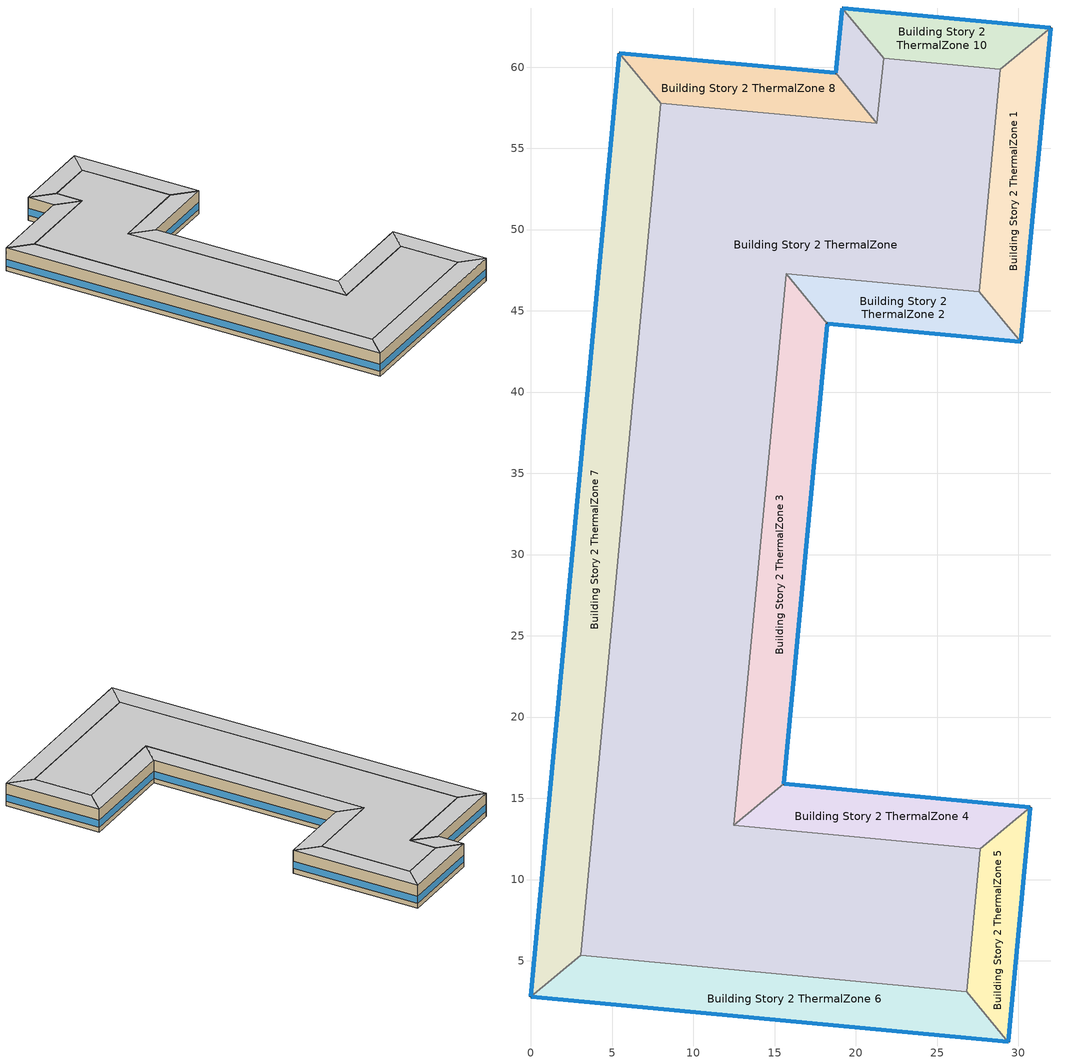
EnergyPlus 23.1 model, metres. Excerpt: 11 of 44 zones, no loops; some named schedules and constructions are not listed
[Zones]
Building Story 2 ThermalZone
 floor adiabatic (Typical Interior Ceiling): 28.9,59.87 27.59,46.17 15.7,47.28 12.49,13.33 27.65,11.89 26.84,3.08 3.08,5.33 8,57.78 21.29,56.55 21.71,60.54 z3.6
 wall adiabatic (Typical Interior Wall): 27.59,46.17 28.9,59.87 21.71,60.54 21.29,56.55 8,57.78 3.08,5.33 26.84,3.08 27.65,11.89 12.49,13.33 15.7,47.28 27.59,46.17 z3.6:7.2
 ceiling adiabatic (Typical Interior Floor): 21.71,60.54 21.29,56.55 8,57.78 3.08,5.33 26.84,3.08 27.65,11.89 12.49,13.33 15.7,47.28 27.59,46.17 28.9,59.87 z7.2
Building Story 2 ThermalZone 1
 floor adiabatic (Typical Interior Ceiling): 31.99,62.42 30.14,43.09 27.59,46.17 28.9,59.87 z3.6
 wall outside (Typical Insulated Steel Framed Exterior Wall R-20.41): 30.14,43.09 31.99,62.42 z3.6:7.2
 wall adiabatic (Typical Interior Wall): 31.99,62.42 28.9,59.87 27.59,46.17 30.14,43.09 z3.6:7.2
 window (U 0.48 SHGC 0.40 Dbl Ref-D Clr 6mm/13mm): 30.15,43.12 31.98,62.39 z4.36:5.44
 ceiling adiabatic (Typical Interior Floor): 28.9,59.87 27.59,46.17 30.14,43.09 31.99,62.42 z7.2
Building Story 2 ThermalZone 10
 floor adiabatic (Typical Interior Floor): 19.17,63.64 31.99,62.42 28.9,59.87 21.71,60.54 z3.6
 wall outside (Typical Insulated Steel Framed Exterior Wall R-20.41): 31.99,62.42 19.17,63.64 z3.6:7.2
 wall adiabatic (Typical Interior Wall): 19.17,63.64 21.71,60.54 28.9,59.87 31.99,62.42 z3.6:7.2
 window (U 0.48 SHGC 0.40 Dbl Ref-D Clr 6mm/13mm): 31.96,62.42 19.2,63.63 z4.36:5.45
 ceiling adiabatic (Typical Interior Ceiling): 21.71,60.54 28.9,59.87 31.99,62.42 19.17,63.64 z7.2
Building Story 2 ThermalZone 2
 floor adiabatic (Typical Interior Ceiling): 30.14,43.09 18.25,44.2 15.7,47.28 27.59,46.17 z3.6
 wall outside (Typical Insulated Steel Framed Exterior Wall R-20.41): 18.25,44.2 30.14,43.09 z3.6:7.2
 wall adiabatic (Typical Interior Wall): 30.14,43.09 27.59,46.17 15.7,47.28 18.25,44.2 z3.6:7.2
 window (U 0.48 SHGC 0.40 Dbl Ref-D Clr 6mm/13mm): 18.28,44.2 30.12,43.09 z4.36:5.45
 ceiling adiabatic (Typical Interior Floor): 27.59,46.17 15.7,47.28 18.25,44.2 30.14,43.09 z7.2
Building Story 2 ThermalZone 3
 floor adiabatic (Typical Interior Ceiling): 18.25,44.2 15.57,15.88 12.49,13.33 15.7,47.28 z3.6
 wall outside (Typical Insulated Steel Framed Exterior Wall R-20.41): 15.57,15.88 18.25,44.2 z3.6:7.2
 wall adiabatic (Typical Interior Wall): 18.25,44.2 15.7,47.28 12.49,13.33 15.57,15.88 z3.6:7.2
 window (U 0.48 SHGC 0.40 Dbl Ref-D Clr 6mm/13mm): 15.58,15.91 18.25,44.18 z4.36:5.44
 ceiling adiabatic (Typical Interior Ceiling): 15.7,47.28 12.49,13.33 15.57,15.88 18.25,44.2 z7.2
Building Story 2 ThermalZone 4
 floor adiabatic (Typical Interior Floor): 15.57,15.88 30.73,14.44 27.65,11.89 12.49,13.33 z3.6
 wall outside (Typical Insulated Steel Framed Exterior Wall R-20.41): 30.73,14.44 15.57,15.88 z3.6:7.2
 wall adiabatic (Typical Interior Wall): 15.57,15.88 12.49,13.33 27.65,11.89 30.73,14.44 z3.6:7.2
 window (U 0.48 SHGC 0.40 Dbl Ref-D Clr 6mm/13mm): 30.71,14.44 15.6,15.88 z4.36:5.45
 ceiling adiabatic (Typical Interior Ceiling): 12.49,13.33 27.65,11.89 30.73,14.44 15.57,15.88 z7.2
Building Story 2 ThermalZone 5
 floor adiabatic (Typical Interior Floor): 30.73,14.44 29.39,0 26.84,3.08 27.65,11.89 z3.6
 wall outside (Typical Insulated Steel Framed Exterior Wall R-20.41): 29.39,0 30.73,14.44 z3.6:7.2
 wall adiabatic (Typical Interior Wall): 30.73,14.44 27.65,11.89 26.84,3.08 29.39,0 z3.6:7.2
 window (U 0.48 SHGC 0.40 Dbl Ref-D Clr 6mm/13mm): 29.39,0.03 30.73,14.41 z4.36:5.45
 ceiling adiabatic (Typical Interior Ceiling): 27.65,11.89 26.84,3.08 29.39,0 30.73,14.44 z7.2
Building Story 2 ThermalZone 6
 floor adiabatic (Typical Interior Floor): 29.39,0 0,2.78 3.08,5.33 26.84,3.08 z3.6
 wall outside (Typical Insulated Steel Framed Exterior Wall R-20.41): 0,2.78 29.39,0 z3.6:7.2
 wall adiabatic (Typical Interior Wall): 29.39,0 26.84,3.08 3.08,5.33 0,2.78 z3.6:7.2
 window (U 0.48 SHGC 0.40 Dbl Ref-D Clr 6mm/13mm): 0.03,2.77 29.37,0 z4.36:5.44
 ceiling adiabatic (Typical Interior Ceiling): 26.84,3.08 3.08,5.33 0,2.78 29.39,0 z7.2
Building Story 2 ThermalZone 7
 floor adiabatic (Typical Interior Floor): 0,2.78 5.44,60.86 8,57.78 3.08,5.33 z3.6
 wall outside (Typical Insulated Steel Framed Exterior Wall R-20.41): 5.44,60.86 0,2.78 z3.6:7.2
 wall adiabatic (Typical Interior Wall): 0,2.78 3.08,5.33 8,57.78 5.44,60.86 z3.6:7.2
 window (U 0.48 SHGC 0.40 Dbl Ref-D Clr 6mm/13mm): 5.44,60.84 0,2.8 z4.36:5.44
 ceiling adiabatic (Typical Interior Ceiling): 3.08,5.33 8,57.78 5.44,60.86 0,2.78 z7.2
Building Story 2 ThermalZone 8
 floor adiabatic (Typical Interior Floor): 5.44,60.86 18.76,59.64 21.29,56.55 8,57.78 z3.6
 wall outside (Typical Insulated Steel Framed Exterior Wall R-20.41): 18.76,59.64 5.44,60.86 z3.6:7.2
 wall adiabatic (Typical Interior Wall): 5.44,60.86 8,57.78 21.29,56.55 18.76,59.64 z3.6:7.2
 window (U 0.48 SHGC 0.40 Dbl Ref-D Clr 6mm/13mm): 18.73,59.64 5.47,60.86 z4.36:5.45
 ceiling adiabatic (Typical Interior Ceiling): 8,57.78 21.29,56.55 18.76,59.64 5.44,60.86 z7.2
Building Story 2 ThermalZone 9
 floor adiabatic (Typical Interior Floor): 18.76,59.64 19.17,63.64 21.71,60.54 21.29,56.55 z3.6
 wall outside (Typical Insulated Steel Framed Exterior Wall R-20.41): 19.17,63.64 18.76,59.64 z3.6:7.2
 wall adiabatic (Typical Interior Wall): 18.76,59.64 21.29,56.55 21.71,60.54 19.17,63.64 z3.6:7.2
 window (U 0.48 SHGC 0.40 Dbl Ref-D Clr 6mm/13mm): 19.17,63.61 18.76,59.66 z4.36:5.46
 ceiling adiabatic (Typical Interior Ceiling): 21.29,56.55 21.71,60.54 19.17,63.64 18.76,59.64 z7.2
[Schedule:Week:Daily]
SchoolSecondary BLDG_LIGHT_OFFICE_SCH_2013 Week Rule - Aug27-Sep2: SchoolSecondary BLDG_LIGHT_OFFICE_SCH_2013 Wknd Day 1, SchoolSecondary BLDG_LIGHT_OFFICE_SCH_2013 Wkdy Day 1, SchoolSecondary BLDG_LIGHT_OFFICE_SCH_2013 Wkdy Day 1, SchoolSecondary BLDG_LIGHT_OFFICE_SCH_2013 Wkdy Day 1, SchoolSecondary BLDG_LIGHT_OFFICE_SCH_2013 Wkdy Day 1, SchoolSecondary BLDG_LIGHT_OFFICE_SCH_2013 Wkdy Day 2, SchoolSecondary BLDG_LIGHT_OFFICE_SCH_2013 Default, SchoolSecondary BLDG_LIGHT_OFFICE_SCH_2013 Default, SchoolSecondary BLDG_LIGHT_OFFICE_SCH_2013 Summer Design Day, SchoolSecondary BLDG_LIGHT_OFFICE_SCH_2013 Winter Design Day, SchoolSecondary BLDG_LIGHT_OFFICE_SCH_2013 Default, SchoolSecondary BLDG_LIGHT_OFFICE_SCH_2013 Default
SchoolSecondary BLDG_LIGHT_OFFICE_SCH_2013 Week Rule - Sep3-Dec31: SchoolSecondary BLDG_LIGHT_OFFICE_SCH_2013 Default, SchoolSecondary BLDG_LIGHT_OFFICE_SCH_2013 Wkdy Day 2, SchoolSecondary BLDG_LIGHT_OFFICE_SCH_2013 Wkdy Day 2, SchoolSecondary BLDG_LIGHT_OFFICE_SCH_2013 Wkdy Day 2, SchoolSecondary BLDG_LIGHT_OFFICE_SCH_2013 Wkdy Day 2, SchoolSecondary BLDG_LIGHT_OFFICE_SCH_2013 Wkdy Day 2, SchoolSecondary BLDG_LIGHT_OFFICE_SCH_2013 Default, SchoolSecondary BLDG_LIGHT_OFFICE_SCH_2013 Default, SchoolSecondary BLDG_LIGHT_OFFICE_SCH_2013 Summer Design Day, SchoolSecondary BLDG_LIGHT_OFFICE_SCH_2013 Winter Design Day, SchoolSecondary BLDG_LIGHT_OFFICE_SCH_2013 Default, SchoolSecondary BLDG_LIGHT_OFFICE_SCH_2013 Default
SchoolSecondary BLDG_LIGHT_BATH_SCH_2013 Week Rule - Jan1-Jun24: SchoolSecondary BLDG_LIGHT_BATH_SCH_2013 Wknd Day, SchoolSecondary BLDG_LIGHT_BATH_SCH_2013 Wkdy Day, SchoolSecondary BLDG_LIGHT_BATH_SCH_2013 Wkdy Day, SchoolSecondary BLDG_LIGHT_BATH_SCH_2013 Wkdy Day, SchoolSecondary BLDG_LIGHT_BATH_SCH_2013 Wkdy Day, SchoolSecondary BLDG_LIGHT_BATH_SCH_2013 Wkdy Day, SchoolSecondary BLDG_LIGHT_BATH_SCH_2013 Wknd Day, SchoolSecondary BLDG_LIGHT_BATH_SCH_2013 Default, SchoolSecondary BLDG_LIGHT_BATH_SCH_2013 Summer Design Day, SchoolSecondary BLDG_LIGHT_BATH_SCH_2013 Winter Design Day, SchoolSecondary BLDG_LIGHT_BATH_SCH_2013 Default, SchoolSecondary BLDG_LIGHT_BATH_SCH_2013 Default
SchoolSecondary BLDG_LIGHT_BATH_SCH_2013 Week Rule - Jun25-Jul1: SchoolSecondary BLDG_LIGHT_BATH_SCH_2013 Wknd Day, SchoolSecondary BLDG_LIGHT_BATH_SCH_2013 Wkdy Day, SchoolSecondary BLDG_LIGHT_BATH_SCH_2013 Wkdy Day, SchoolSecondary BLDG_LIGHT_BATH_SCH_2013 Wkdy Day, SchoolSecondary BLDG_LIGHT_BATH_SCH_2013 Wkdy Day, SchoolSecondary BLDG_LIGHT_BATH_SCH_2013 Wkdy Day, SchoolSecondary BLDG_LIGHT_BATH_SCH_2013 Wknd Day 1, SchoolSecondary BLDG_LIGHT_BATH_SCH_2013 Default, SchoolSecondary BLDG_LIGHT_BATH_SCH_2013 Summer Design Day, SchoolSecondary BLDG_LIGHT_BATH_SCH_2013 Winter Design Day, SchoolSecondary BLDG_LIGHT_BATH_SCH_2013 Default, SchoolSecondary BLDG_LIGHT_BATH_SCH_2013 Default
SchoolSecondary BLDG_LIGHT_BATH_SCH_2013 Week Rule - Jul2-Aug26: SchoolSecondary BLDG_LIGHT_BATH_SCH_2013 Wknd Day 1, SchoolSecondary BLDG_LIGHT_BATH_SCH_2013 Wkdy Day 1, SchoolSecondary BLDG_LIGHT_BATH_SCH_2013 Wkdy Day 1, SchoolSecondary BLDG_LIGHT_BATH_SCH_2013 Wkdy Day 1, SchoolSecondary BLDG_LIGHT_BATH_SCH_2013 Wkdy Day 1, SchoolSecondary BLDG_LIGHT_BATH_SCH_2013 Wkdy Day 1, SchoolSecondary BLDG_LIGHT_BATH_SCH_2013 Wknd Day 1, SchoolSecondary BLDG_LIGHT_BATH_SCH_2013 Default, SchoolSecondary BLDG_LIGHT_BATH_SCH_2013 Summer Design Day, SchoolSecondary BLDG_LIGHT_BATH_SCH_2013 Winter Design Day, SchoolSecondary BLDG_LIGHT_BATH_SCH_2013 Default, SchoolSecondary BLDG_LIGHT_BATH_SCH_2013 Default
SchoolSecondary BLDG_LIGHT_BATH_SCH_2013 Week Rule - Aug27-Sep2: SchoolSecondary BLDG_LIGHT_BATH_SCH_2013 Wknd Day 1, SchoolSecondary BLDG_LIGHT_BATH_SCH_2013 Wkdy Day 1, SchoolSecondary BLDG_LIGHT_BATH_SCH_2013 Wkdy Day 1, SchoolSecondary BLDG_LIGHT_BATH_SCH_2013 Wkdy Day 1, SchoolSecondary BLDG_LIGHT_BATH_SCH_2013 Wkdy Day 1, SchoolSecondary BLDG_LIGHT_BATH_SCH_2013 Wkdy Day 2, SchoolSecondary BLDG_LIGHT_BATH_SCH_2013 Default, SchoolSecondary BLDG_LIGHT_BATH_SCH_2013 Default, SchoolSecondary BLDG_LIGHT_BATH_SCH_2013 Summer Design Day, SchoolSecondary BLDG_LIGHT_BATH_SCH_2013 Winter Design Day, SchoolSecondary BLDG_LIGHT_BATH_SCH_2013 Default, SchoolSecondary BLDG_LIGHT_BATH_SCH_2013 Default
SchoolSecondary BLDG_LIGHT_BATH_SCH_2013 Week Rule - Sep3-Dec31: SchoolSecondary BLDG_LIGHT_BATH_SCH_2013 Default, SchoolSecondary BLDG_LIGHT_BATH_SCH_2013 Wkdy Day 2, SchoolSecondary BLDG_LIGHT_BATH_SCH_2013 Wkdy Day 2, SchoolSecondary BLDG_LIGHT_BATH_SCH_2013 Wkdy Day 2, SchoolSecondary BLDG_LIGHT_BATH_SCH_2013 Wkdy Day 2, SchoolSecondary BLDG_LIGHT_BATH_SCH_2013 Wkdy Day 2, SchoolSecondary BLDG_LIGHT_BATH_SCH_2013 Default, SchoolSecondary BLDG_LIGHT_BATH_SCH_2013 Default, SchoolSecondary BLDG_LIGHT_BATH_SCH_2013 Summer Design Day, SchoolSecondary BLDG_LIGHT_BATH_SCH_2013 Winter Design Day, SchoolSecondary BLDG_LIGHT_BATH_SCH_2013 Default, SchoolSecondary BLDG_LIGHT_BATH_SCH_2013 Default
SchoolSecondary BLDG_OCC_SCH_Auditorium Week Rule - Jan1-Jun24: SchoolSecondary BLDG_OCC_SCH_Auditorium Wknd Day, SchoolSecondary BLDG_OCC_SCH_Auditorium Wkdy|SmrDsn Day, SchoolSecondary BLDG_OCC_SCH_Auditorium Wkdy|SmrDsn Day, SchoolSecondary BLDG_OCC_SCH_Auditorium Wkdy|SmrDsn Day, SchoolSecondary BLDG_OCC_SCH_Auditorium Wkdy|SmrDsn Day, SchoolSecondary BLDG_OCC_SCH_Auditorium Wkdy|SmrDsn Day, SchoolSecondary BLDG_OCC_SCH_Auditorium Wknd Day, SchoolSecondary BLDG_OCC_SCH_Auditorium Default, SchoolSecondary BLDG_OCC_SCH_Auditorium Summer Design Day, SchoolSecondary BLDG_OCC_SCH_Auditorium Winter Design Day, SchoolSecondary BLDG_OCC_SCH_Auditorium Default, SchoolSecondary BLDG_OCC_SCH_Auditorium Default
SchoolSecondary BLDG_OCC_SCH_Auditorium Week Rule - Jun25-Jul1: SchoolSecondary BLDG_OCC_SCH_Auditorium Wknd Day, SchoolSecondary BLDG_OCC_SCH_Auditorium Wkdy|SmrDsn Day, SchoolSecondary BLDG_OCC_SCH_Auditorium Wkdy|SmrDsn Day, SchoolSecondary BLDG_OCC_SCH_Auditorium Wkdy|SmrDsn Day, SchoolSecondary BLDG_OCC_SCH_Auditorium Wkdy|SmrDsn Day, SchoolSecondary BLDG_OCC_SCH_Auditorium Wkdy|SmrDsn Day, SchoolSecondary BLDG_OCC_SCH_Auditorium Wknd Day 1, SchoolSecondary BLDG_OCC_SCH_Auditorium Default, SchoolSecondary BLDG_OCC_SCH_Auditorium Summer Design Day, SchoolSecondary BLDG_OCC_SCH_Auditorium Winter Design Day, SchoolSecondary BLDG_OCC_SCH_Auditorium Default, SchoolSecondary BLDG_OCC_SCH_Auditorium Default
SchoolSecondary BLDG_OCC_SCH_Auditorium Week Rule - Jul2-Aug26: SchoolSecondary BLDG_OCC_SCH_Auditorium Wknd Day 1, SchoolSecondary BLDG_OCC_SCH_Auditorium Wkdy|SmrDsn Day 1, SchoolSecondary BLDG_OCC_SCH_Auditorium Wkdy|SmrDsn Day 1, SchoolSecondary BLDG_OCC_SCH_Auditorium Wkdy|SmrDsn Day 1, SchoolSecondary BLDG_OCC_SCH_Auditorium Wkdy|SmrDsn Day 1, SchoolSecondary BLDG_OCC_SCH_Auditorium Wkdy|SmrDsn Day 1, SchoolSecondary BLDG_OCC_SCH_Auditorium Wknd Day 1, SchoolSecondary BLDG_OCC_SCH_Auditorium Default, SchoolSecondary BLDG_OCC_SCH_Auditorium Summer Design Day, SchoolSecondary BLDG_OCC_SCH_Auditorium Winter Design Day, SchoolSecondary BLDG_OCC_SCH_Auditorium Default, SchoolSecondary BLDG_OCC_SCH_Auditorium Default
SchoolSecondary BLDG_OCC_SCH_Auditorium Week Rule - Aug27-Sep2: SchoolSecondary BLDG_OCC_SCH_Auditorium Wknd Day 1, SchoolSecondary BLDG_OCC_SCH_Auditorium Wkdy|SmrDsn Day 1, SchoolSecondary BLDG_OCC_SCH_Auditorium Wkdy|SmrDsn Day 1, SchoolSecondary BLDG_OCC_SCH_Auditorium Wkdy|SmrDsn Day 1, SchoolSecondary BLDG_OCC_SCH_Auditorium Wkdy|SmrDsn Day 1, SchoolSecondary BLDG_OCC_SCH_Auditorium Wkdy|SmrDsn Day 2, SchoolSecondary BLDG_OCC_SCH_Auditorium Default, SchoolSecondary BLDG_OCC_SCH_Auditorium Default, SchoolSecondary BLDG_OCC_SCH_Auditorium Summer Design Day, SchoolSecondary BLDG_OCC_SCH_Auditorium Winter Design Day, SchoolSecondary BLDG_OCC_SCH_Auditorium Default, SchoolSecondary BLDG_OCC_SCH_Auditorium Default
SchoolSecondary BLDG_OCC_SCH_Auditorium Week Rule - Sep3-Dec31: SchoolSecondary BLDG_OCC_SCH_Auditorium Default, SchoolSecondary BLDG_OCC_SCH_Auditorium Wkdy|SmrDsn Day 2, SchoolSecondary BLDG_OCC_SCH_Auditorium Wkdy|SmrDsn Day 2, SchoolSecondary BLDG_OCC_SCH_Auditorium Wkdy|SmrDsn Day 2, SchoolSecondary BLDG_OCC_SCH_Auditorium Wkdy|SmrDsn Day 2, SchoolSecondary BLDG_OCC_SCH_Auditorium Wkdy|SmrDsn Day 2, SchoolSecondary BLDG_OCC_SCH_Auditorium Default, SchoolSecondary BLDG_OCC_SCH_Auditorium Default, SchoolSecondary BLDG_OCC_SCH_Auditorium Summer Design Day, SchoolSecondary BLDG_OCC_SCH_Auditorium Winter Design Day, SchoolSecondary BLDG_OCC_SCH_Auditorium Default, SchoolSecondary BLDG_OCC_SCH_Auditorium Default
SchoolSecondary BLDG_OCC_SCH_Cafeteria Week Rule - Jan1-Jun24: SchoolSecondary BLDG_OCC_SCH_Cafeteria Wknd Day, SchoolSecondary BLDG_OCC_SCH_Cafeteria Wkdy|SmrDsn Day, SchoolSecondary BLDG_OCC_SCH_Cafeteria Wkdy|SmrDsn Day, SchoolSecondary BLDG_OCC_SCH_Cafeteria Wkdy|SmrDsn Day, SchoolSecondary BLDG_OCC_SCH_Cafeteria Wkdy|SmrDsn Day, SchoolSecondary BLDG_OCC_SCH_Cafeteria Wkdy|SmrDsn Day, SchoolSecondary BLDG_OCC_SCH_Cafeteria Wknd Day, SchoolSecondary BLDG_OCC_SCH_Cafeteria Default, SchoolSecondary BLDG_OCC_SCH_Cafeteria Summer Design Day, SchoolSecondary BLDG_OCC_SCH_Cafeteria Winter Design Day, SchoolSecondary BLDG_OCC_SCH_Cafeteria Default, SchoolSecondary BLDG_OCC_SCH_Cafeteria Default
SchoolSecondary BLDG_OCC_SCH_Cafeteria Week Rule - Jun25-Jul1: SchoolSecondary BLDG_OCC_SCH_Cafeteria Wknd Day, SchoolSecondary BLDG_OCC_SCH_Cafeteria Wkdy|SmrDsn Day, SchoolSecondary BLDG_OCC_SCH_Cafeteria Wkdy|SmrDsn Day, SchoolSecondary BLDG_OCC_SCH_Cafeteria Wkdy|SmrDsn Day, SchoolSecondary BLDG_OCC_SCH_Cafeteria Wkdy|SmrDsn Day, SchoolSecondary BLDG_OCC_SCH_Cafeteria Wkdy|SmrDsn Day, SchoolSecondary BLDG_OCC_SCH_Cafeteria Wknd Day 1, SchoolSecondary BLDG_OCC_SCH_Cafeteria Default, SchoolSecondary BLDG_OCC_SCH_Cafeteria Summer Design Day, SchoolSecondary BLDG_OCC_SCH_Cafeteria Winter Design Day, SchoolSecondary BLDG_OCC_SCH_Cafeteria Default, SchoolSecondary BLDG_OCC_SCH_Cafeteria Default
SchoolSecondary BLDG_OCC_SCH_Cafeteria Week Rule - Jul2-Aug26: SchoolSecondary BLDG_OCC_SCH_Cafeteria Wknd Day 1, SchoolSecondary BLDG_OCC_SCH_Cafeteria Wkdy|SmrDsn Day 1, SchoolSecondary BLDG_OCC_SCH_Cafeteria Wkdy|SmrDsn Day 1, SchoolSecondary BLDG_OCC_SCH_Cafeteria Wkdy|SmrDsn Day 1, SchoolSecondary BLDG_OCC_SCH_Cafeteria Wkdy|SmrDsn Day 1, SchoolSecondary BLDG_OCC_SCH_Cafeteria Wkdy|SmrDsn Day 1, SchoolSecondary BLDG_OCC_SCH_Cafeteria Wknd Day 1, SchoolSecondary BLDG_OCC_SCH_Cafeteria Default, SchoolSecondary BLDG_OCC_SCH_Cafeteria Summer Design Day, SchoolSecondary BLDG_OCC_SCH_Cafeteria Winter Design Day, SchoolSecondary BLDG_OCC_SCH_Cafeteria Default, SchoolSecondary BLDG_OCC_SCH_Cafeteria Default
SchoolSecondary BLDG_OCC_SCH_Cafeteria Week Rule - Aug27-Sep2: SchoolSecondary BLDG_OCC_SCH_Cafeteria Wknd Day 1, SchoolSecondary BLDG_OCC_SCH_Cafeteria Wkdy|SmrDsn Day 1, SchoolSecondary BLDG_OCC_SCH_Cafeteria Wkdy|SmrDsn Day 1, SchoolSecondary BLDG_OCC_SCH_Cafeteria Wkdy|SmrDsn Day 1, SchoolSecondary BLDG_OCC_SCH_Cafeteria Wkdy|SmrDsn Day 1, SchoolSecondary BLDG_OCC_SCH_Cafeteria Wkdy|SmrDsn Day 2, SchoolSecondary BLDG_OCC_SCH_Cafeteria Default, SchoolSecondary BLDG_OCC_SCH_Cafeteria Default, SchoolSecondary BLDG_OCC_SCH_Cafeteria Summer Design Day, SchoolSecondary BLDG_OCC_SCH_Cafeteria Winter Design Day, SchoolSecondary BLDG_OCC_SCH_Cafeteria Default, SchoolSecondary BLDG_OCC_SCH_Cafeteria Default
SchoolSecondary BLDG_OCC_SCH_Cafeteria Week Rule - Sep3-Dec31: SchoolSecondary BLDG_OCC_SCH_Cafeteria Default, SchoolSecondary BLDG_OCC_SCH_Cafeteria Wkdy|SmrDsn Day 2, SchoolSecondary BLDG_OCC_SCH_Cafeteria Wkdy|SmrDsn Day 2, SchoolSecondary BLDG_OCC_SCH_Cafeteria Wkdy|SmrDsn Day 2, SchoolSecondary BLDG_OCC_SCH_Cafeteria Wkdy|SmrDsn Day 2, SchoolSecondary BLDG_OCC_SCH_Cafeteria Wkdy|SmrDsn Day 2, SchoolSecondary BLDG_OCC_SCH_Cafeteria Default, SchoolSecondary BLDG_OCC_SCH_Cafeteria Default, SchoolSecondary BLDG_OCC_SCH_Cafeteria Summer Design Day, SchoolSecondary BLDG_OCC_SCH_Cafeteria Winter Design Day, SchoolSecondary BLDG_OCC_SCH_Cafeteria Default, SchoolSecondary BLDG_OCC_SCH_Cafeteria Default
SchoolSecondary BLDG_OCC_SCH_Extend Week Rule - Jan1-Jun24: SchoolSecondary BLDG_OCC_SCH_Extend Wknd Day, SchoolSecondary BLDG_OCC_SCH_Extend Wkdy|SmrDsn Day, SchoolSecondary BLDG_OCC_SCH_Extend Wkdy|SmrDsn Day, SchoolSecondary BLDG_OCC_SCH_Extend Wkdy|SmrDsn Day, SchoolSecondary BLDG_OCC_SCH_Extend Wkdy|SmrDsn Day, SchoolSecondary BLDG_OCC_SCH_Extend Wkdy|SmrDsn Day, SchoolSecondary BLDG_OCC_SCH_Extend Wknd Day, SchoolSecondary BLDG_OCC_SCH_Extend Default, SchoolSecondary BLDG_OCC_SCH_Extend Summer Design Day, SchoolSecondary BLDG_OCC_SCH_Extend Winter Design Day, SchoolSecondary BLDG_OCC_SCH_Extend Default, SchoolSecondary BLDG_OCC_SCH_Extend Default
SchoolSecondary BLDG_OCC_SCH_Extend Week Rule - Jun25-Jul1: SchoolSecondary BLDG_OCC_SCH_Extend Wknd Day, SchoolSecondary BLDG_OCC_SCH_Extend Wkdy|SmrDsn Day, SchoolSecondary BLDG_OCC_SCH_Extend Wkdy|SmrDsn Day, SchoolSecondary BLDG_OCC_SCH_Extend Wkdy|SmrDsn Day, SchoolSecondary BLDG_OCC_SCH_Extend Wkdy|SmrDsn Day, SchoolSecondary BLDG_OCC_SCH_Extend Wkdy|SmrDsn Day, SchoolSecondary BLDG_OCC_SCH_Extend Wknd Day 1, SchoolSecondary BLDG_OCC_SCH_Extend Default, SchoolSecondary BLDG_OCC_SCH_Extend Summer Design Day, SchoolSecondary BLDG_OCC_SCH_Extend Winter Design Day, SchoolSecondary BLDG_OCC_SCH_Extend Default, SchoolSecondary BLDG_OCC_SCH_Extend Default
SchoolSecondary BLDG_OCC_SCH_Extend Week Rule - Jul2-Aug26: SchoolSecondary BLDG_OCC_SCH_Extend Wknd Day 1, SchoolSecondary BLDG_OCC_SCH_Extend Wkdy|SmrDsn Day 1, SchoolSecondary BLDG_OCC_SCH_Extend Wkdy|SmrDsn Day 1, SchoolSecondary BLDG_OCC_SCH_Extend Wkdy|SmrDsn Day 1, SchoolSecondary BLDG_OCC_SCH_Extend Wkdy|SmrDsn Day 1, SchoolSecondary BLDG_OCC_SCH_Extend Wkdy|SmrDsn Day 1, SchoolSecondary BLDG_OCC_SCH_Extend Wknd Day 1, SchoolSecondary BLDG_OCC_SCH_Extend Default, SchoolSecondary BLDG_OCC_SCH_Extend Summer Design Day, SchoolSecondary BLDG_OCC_SCH_Extend Winter Design Day, SchoolSecondary BLDG_OCC_SCH_Extend Default, SchoolSecondary BLDG_OCC_SCH_Extend Default
SchoolSecondary BLDG_OCC_SCH_Extend Week Rule - Aug27-Sep2: SchoolSecondary BLDG_OCC_SCH_Extend Wknd Day 1, SchoolSecondary BLDG_OCC_SCH_Extend Wkdy|SmrDsn Day 1, SchoolSecondary BLDG_OCC_SCH_Extend Wkdy|SmrDsn Day 1, SchoolSecondary BLDG_OCC_SCH_Extend Wkdy|SmrDsn Day 1, SchoolSecondary BLDG_OCC_SCH_Extend Wkdy|SmrDsn Day 1, SchoolSecondary BLDG_OCC_SCH_Extend Wkdy|SmrDsn Day 2, SchoolSecondary BLDG_OCC_SCH_Extend Default, SchoolSecondary BLDG_OCC_SCH_Extend Default, SchoolSecondary BLDG_OCC_SCH_Extend Summer Design Day, SchoolSecondary BLDG_OCC_SCH_Extend Winter Design Day, SchoolSecondary BLDG_OCC_SCH_Extend Default, SchoolSecondary BLDG_OCC_SCH_Extend Default
SchoolSecondary BLDG_OCC_SCH_Extend Week Rule - Sep3-Dec31: SchoolSecondary BLDG_OCC_SCH_Extend Default, SchoolSecondary BLDG_OCC_SCH_Extend Wkdy|SmrDsn Day 2, SchoolSecondary BLDG_OCC_SCH_Extend Wkdy|SmrDsn Day 2, SchoolSecondary BLDG_OCC_SCH_Extend Wkdy|SmrDsn Day 2, SchoolSecondary BLDG_OCC_SCH_Extend Wkdy|SmrDsn Day 2, SchoolSecondary BLDG_OCC_SCH_Extend Wkdy|SmrDsn Day 2, SchoolSecondary BLDG_OCC_SCH_Extend Default, SchoolSecondary BLDG_OCC_SCH_Extend Default, SchoolSecondary BLDG_OCC_SCH_Extend Summer Design Day, SchoolSecondary BLDG_OCC_SCH_Extend Winter Design Day, SchoolSecondary BLDG_OCC_SCH_Extend Default, SchoolSecondary BLDG_OCC_SCH_Extend Default
SchoolSecondary BLDG_OCC_SCH_Gym Week Rule - Jan1-Jun24: SchoolSecondary BLDG_OCC_SCH_Gym Wknd Day, SchoolSecondary BLDG_OCC_SCH_Gym Wkdy|SmrDsn Day, SchoolSecondary BLDG_OCC_SCH_Gym Wkdy|SmrDsn Day, SchoolSecondary BLDG_OCC_SCH_Gym Wkdy|SmrDsn Day, SchoolSecondary BLDG_OCC_SCH_Gym Wkdy|SmrDsn Day, SchoolSecondary BLDG_OCC_SCH_Gym Wkdy|SmrDsn Day, SchoolSecondary BLDG_OCC_SCH_Gym Wknd Day, SchoolSecondary BLDG_OCC_SCH_Gym Default, SchoolSecondary BLDG_OCC_SCH_Gym Summer Design Day, SchoolSecondary BLDG_OCC_SCH_Gym Winter Design Day, SchoolSecondary BLDG_OCC_SCH_Gym Default, SchoolSecondary BLDG_OCC_SCH_Gym Default
SchoolSecondary BLDG_OCC_SCH_Gym Week Rule - Jun25-Jul1: SchoolSecondary BLDG_OCC_SCH_Gym Wknd Day, SchoolSecondary BLDG_OCC_SCH_Gym Wkdy|SmrDsn Day, SchoolSecondary BLDG_OCC_SCH_Gym Wkdy|SmrDsn Day, SchoolSecondary BLDG_OCC_SCH_Gym Wkdy|SmrDsn Day, SchoolSecondary BLDG_OCC_SCH_Gym Wkdy|SmrDsn Day, SchoolSecondary BLDG_OCC_SCH_Gym Wkdy|SmrDsn Day, SchoolSecondary BLDG_OCC_SCH_Gym Wknd Day 1, SchoolSecondary BLDG_OCC_SCH_Gym Default, SchoolSecondary BLDG_OCC_SCH_Gym Summer Design Day, SchoolSecondary BLDG_OCC_SCH_Gym Winter Design Day, SchoolSecondary BLDG_OCC_SCH_Gym Default, SchoolSecondary BLDG_OCC_SCH_Gym Default
SchoolSecondary BLDG_OCC_SCH_Gym Week Rule - Jul2-Aug26: SchoolSecondary BLDG_OCC_SCH_Gym Wknd Day 1, SchoolSecondary BLDG_OCC_SCH_Gym Wkdy|SmrDsn Day 1, SchoolSecondary BLDG_OCC_SCH_Gym Wkdy|SmrDsn Day 1, SchoolSecondary BLDG_OCC_SCH_Gym Wkdy|SmrDsn Day 1, SchoolSecondary BLDG_OCC_SCH_Gym Wkdy|SmrDsn Day 1, SchoolSecondary BLDG_OCC_SCH_Gym Wkdy|SmrDsn Day 1, SchoolSecondary BLDG_OCC_SCH_Gym Wknd Day 1, SchoolSecondary BLDG_OCC_SCH_Gym Default, SchoolSecondary BLDG_OCC_SCH_Gym Summer Design Day, SchoolSecondary BLDG_OCC_SCH_Gym Winter Design Day, SchoolSecondary BLDG_OCC_SCH_Gym Default, SchoolSecondary BLDG_OCC_SCH_Gym Default
SchoolSecondary BLDG_OCC_SCH_Gym Week Rule - Aug27-Sep2: SchoolSecondary BLDG_OCC_SCH_Gym Wknd Day 1, SchoolSecondary BLDG_OCC_SCH_Gym Wkdy|SmrDsn Day 1, SchoolSecondary BLDG_OCC_SCH_Gym Wkdy|SmrDsn Day 1, SchoolSecondary BLDG_OCC_SCH_Gym Wkdy|SmrDsn Day 1, SchoolSecondary BLDG_OCC_SCH_Gym Wkdy|SmrDsn Day 1, SchoolSecondary BLDG_OCC_SCH_Gym Wkdy|SmrDsn Day 2, SchoolSecondary BLDG_OCC_SCH_Gym Default, SchoolSecondary BLDG_OCC_SCH_Gym Default, SchoolSecondary BLDG_OCC_SCH_Gym Summer Design Day, SchoolSecondary BLDG_OCC_SCH_Gym Winter Design Day, SchoolSecondary BLDG_OCC_SCH_Gym Default, SchoolSecondary BLDG_OCC_SCH_Gym Default
SchoolSecondary BLDG_OCC_SCH_Gym Week Rule - Sep3-Dec31: SchoolSecondary BLDG_OCC_SCH_Gym Default, SchoolSecondary BLDG_OCC_SCH_Gym Wkdy|SmrDsn Day 2, SchoolSecondary BLDG_OCC_SCH_Gym Wkdy|SmrDsn Day 2, SchoolSecondary BLDG_OCC_SCH_Gym Wkdy|SmrDsn Day 2, SchoolSecondary BLDG_OCC_SCH_Gym Wkdy|SmrDsn Day 2, SchoolSecondary BLDG_OCC_SCH_Gym Wkdy|SmrDsn Day 2, SchoolSecondary BLDG_OCC_SCH_Gym Default, SchoolSecondary BLDG_OCC_SCH_Gym Default, SchoolSecondary BLDG_OCC_SCH_Gym Summer Design Day, SchoolSecondary BLDG_OCC_SCH_Gym Winter Design Day, SchoolSecondary BLDG_OCC_SCH_Gym Default, SchoolSecondary BLDG_OCC_SCH_Gym Default
SchoolSecondary BLDG_OCC_SCH_Offices Week Rule - Jan1-Jun24: SchoolSecondary BLDG_OCC_SCH_Offices Wknd Day, SchoolSecondary BLDG_OCC_SCH_Offices Wkdy|SmrDsn Day, SchoolSecondary BLDG_OCC_SCH_Offices Wkdy|SmrDsn Day, SchoolSecondary BLDG_OCC_SCH_Offices Wkdy|SmrDsn Day, SchoolSecondary BLDG_OCC_SCH_Offices Wkdy|SmrDsn Day, SchoolSecondary BLDG_OCC_SCH_Offices Wkdy|SmrDsn Day, SchoolSecondary BLDG_OCC_SCH_Offices Wknd Day, SchoolSecondary BLDG_OCC_SCH_Offices Default, SchoolSecondary BLDG_OCC_SCH_Offices Summer Design Day, SchoolSecondary BLDG_OCC_SCH_Offices Winter Design Day, SchoolSecondary BLDG_OCC_SCH_Offices Default, SchoolSecondary BLDG_OCC_SCH_Offices Default
SchoolSecondary BLDG_OCC_SCH_Offices Week Rule - Jun25-Jul1: SchoolSecondary BLDG_OCC_SCH_Offices Wknd Day, SchoolSecondary BLDG_OCC_SCH_Offices Wkdy|SmrDsn Day, SchoolSecondary BLDG_OCC_SCH_Offices Wkdy|SmrDsn Day, SchoolSecondary BLDG_OCC_SCH_Offices Wkdy|SmrDsn Day, SchoolSecondary BLDG_OCC_SCH_Offices Wkdy|SmrDsn Day, SchoolSecondary BLDG_OCC_SCH_Offices Wkdy|SmrDsn Day, SchoolSecondary BLDG_OCC_SCH_Offices Wknd Day 1, SchoolSecondary BLDG_OCC_SCH_Offices Default, SchoolSecondary BLDG_OCC_SCH_Offices Summer Design Day, SchoolSecondary BLDG_OCC_SCH_Offices Winter Design Day, SchoolSecondary BLDG_OCC_SCH_Offices Default, SchoolSecondary BLDG_OCC_SCH_Offices Default
SchoolSecondary BLDG_OCC_SCH_Offices Week Rule - Jul2-Aug26: SchoolSecondary BLDG_OCC_SCH_Offices Wknd Day 1, SchoolSecondary BLDG_OCC_SCH_Offices Wkdy|SmrDsn Day 1, SchoolSecondary BLDG_OCC_SCH_Offices Wkdy|SmrDsn Day 1, SchoolSecondary BLDG_OCC_SCH_Offices Wkdy|SmrDsn Day 1, SchoolSecondary BLDG_OCC_SCH_Offices Wkdy|SmrDsn Day 1, SchoolSecondary BLDG_OCC_SCH_Offices Wkdy|SmrDsn Day 1, SchoolSecondary BLDG_OCC_SCH_Offices Wknd Day 1, SchoolSecondary BLDG_OCC_SCH_Offices Default, SchoolSecondary BLDG_OCC_SCH_Offices Summer Design Day, SchoolSecondary BLDG_OCC_SCH_Offices Winter Design Day, SchoolSecondary BLDG_OCC_SCH_Offices Default, SchoolSecondary BLDG_OCC_SCH_Offices Default
SchoolSecondary BLDG_OCC_SCH_Offices Week Rule - Aug27-Sep2: SchoolSecondary BLDG_OCC_SCH_Offices Wknd Day 1, SchoolSecondary BLDG_OCC_SCH_Offices Wkdy|SmrDsn Day 1, SchoolSecondary BLDG_OCC_SCH_Offices Wkdy|SmrDsn Day 1, SchoolSecondary BLDG_OCC_SCH_Offices Wkdy|SmrDsn Day 1, SchoolSecondary BLDG_OCC_SCH_Offices Wkdy|SmrDsn Day 1, SchoolSecondary BLDG_OCC_SCH_Offices Wkdy|SmrDsn Day 2, SchoolSecondary BLDG_OCC_SCH_Offices Default, SchoolSecondary BLDG_OCC_SCH_Offices Default, SchoolSecondary BLDG_OCC_SCH_Offices Summer Design Day, SchoolSecondary BLDG_OCC_SCH_Offices Winter Design Day, SchoolSecondary BLDG_OCC_SCH_Offices Default, SchoolSecondary BLDG_OCC_SCH_Offices Default
SchoolSecondary BLDG_OCC_SCH_Offices Week Rule - Sep3-Dec31: SchoolSecondary BLDG_OCC_SCH_Offices Default, SchoolSecondary BLDG_OCC_SCH_Offices Wkdy|SmrDsn Day 2, SchoolSecondary BLDG_OCC_SCH_Offices Wkdy|SmrDsn Day 2, SchoolSecondary BLDG_OCC_SCH_Offices Wkdy|SmrDsn Day 2, SchoolSecondary BLDG_OCC_SCH_Offices Wkdy|SmrDsn Day 2, SchoolSecondary BLDG_OCC_SCH_Offices Wkdy|SmrDsn Day 2, SchoolSecondary BLDG_OCC_SCH_Offices Default, SchoolSecondary BLDG_OCC_SCH_Offices Default, SchoolSecondary BLDG_OCC_SCH_Offices Summer Design Day, SchoolSecondary BLDG_OCC_SCH_Offices Winter Design Day, SchoolSecondary BLDG_OCC_SCH_Offices Default, SchoolSecondary BLDG_OCC_SCH_Offices Default
Elevator Schedule 3 Week Rule - Jan1-Jun10: 72 space(s) Occ Sch Sunday 3, 72 space(s) Occ Sch Default 3, 72 space(s) Occ Sch Tuesday 19, 72 space(s) Occ Sch Wednesday 19, 72 space(s) Occ Sch Thursday 19, 72 space(s) Occ Sch Friday 19, 72 space(s) Occ Sch Saturday 3, 72 space(s) Occ Sch Default 3, 72 space(s) Occ Sch Summer Design Day 3, 72 space(s) Occ Sch Winter Design Day 3, 72 space(s) Occ Sch Default 3, 72 space(s) Occ Sch Default 3
Elevator Schedule 3 Week Rule - Jun11-Jun17: 72 space(s) Occ Sch Sunday 3, 72 space(s) Occ Sch Default 3, 72 space(s) Occ Sch Tuesday 19, 72 space(s) Occ Sch Wednesday 19, 72 space(s) Occ Sch Thursday 19, 72 space(s) Occ Sch Friday 18, 72 space(s) Occ Sch Saturday 3, 72 space(s) Occ Sch Default 3, 72 space(s) Occ Sch Summer Design Day 3, 72 space(s) Occ Sch Winter Design Day 3, 72 space(s) Occ Sch Default 3, 72 space(s) Occ Sch Default 3
Elevator Schedule 3 Week Rule - Jun18-Jul1: 72 space(s) Occ Sch Sunday 3, 72 space(s) Occ Sch Monday 16, 72 space(s) Occ Sch Tuesday 18, 72 space(s) Occ Sch Wednesday 18, 72 space(s) Occ Sch Thursday 18, 72 space(s) Occ Sch Friday 18, 72 space(s) Occ Sch Saturday 3, 72 space(s) Occ Sch Default 3, 72 space(s) Occ Sch Summer Design Day 3, 72 space(s) Occ Sch Winter Design Day 3, 72 space(s) Occ Sch Default 3, 72 space(s) Occ Sch Default 3
Elevator Schedule 3 Week Rule - Jul2-Aug26: 72 space(s) Occ Sch Sunday 3, 72 space(s) Occ Sch Monday 15, 72 space(s) Occ Sch Tuesday 17, 72 space(s) Occ Sch Wednesday 17, 72 space(s) Occ Sch Thursday 17, 72 space(s) Occ Sch Friday 17, 72 space(s) Occ Sch Saturday 3, 72 space(s) Occ Sch Default 3, 72 space(s) Occ Sch Summer Design Day 3, 72 space(s) Occ Sch Winter Design Day 3, 72 space(s) Occ Sch Default 3, 72 space(s) Occ Sch Default 3
Elevator Schedule 3 Week Rule - Aug27-Sep2: 72 space(s) Occ Sch Sunday 3, 72 space(s) Occ Sch Monday 15, 72 space(s) Occ Sch Tuesday 17, 72 space(s) Occ Sch Wednesday 17, 72 space(s) Occ Sch Thursday 17, 72 space(s) Occ Sch Friday 16, 72 space(s) Occ Sch Saturday 3, 72 space(s) Occ Sch Default 3, 72 space(s) Occ Sch Summer Design Day 3, 72 space(s) Occ Sch Winter Design Day 3, 72 space(s) Occ Sch Default 3, 72 space(s) Occ Sch Default 3
Elevator Schedule 3 Week Rule - Sep3-Sep16: 72 space(s) Occ Sch Sunday 3, 72 space(s) Occ Sch Monday 14, 72 space(s) Occ Sch Tuesday 16, 72 space(s) Occ Sch Wednesday 16, 72 space(s) Occ Sch Thursday 16, 72 space(s) Occ Sch Friday 16, 72 space(s) Occ Sch Saturday 3, 72 space(s) Occ Sch Default 3, 72 space(s) Occ Sch Summer Design Day 3, 72 space(s) Occ Sch Winter Design Day 3, 72 space(s) Occ Sch Default 3, 72 space(s) Occ Sch Default 3
Elevator Schedule 3 Week Rule - Sep17-Dec31: 72 space(s) Occ Sch Sunday 3, 72 space(s) Occ Sch Monday 13, 72 space(s) Occ Sch Tuesday 15, 72 space(s) Occ Sch Wednesday 15, 72 space(s) Occ Sch Thursday 15, 72 space(s) Occ Sch Friday 15, 72 space(s) Occ Sch Saturday 3, 72 space(s) Occ Sch Default 3, 72 space(s) Occ Sch Summer Design Day 3, 72 space(s) Occ Sch Winter Design Day 3, 72 space(s) Occ Sch Default 3, 72 space(s) Occ Sch Default 3
Elevator Schedule 1 Week Rule - Jan1-Jun10: 72 space(s) Occ Sch Sunday 1, 72 space(s) Occ Sch Default 1, 72 space(s) Occ Sch Tuesday 9, 72 space(s) Occ Sch Wednesday 9, 72 space(s) Occ Sch Thursday 9, 72 space(s) Occ Sch Friday 9, 72 space(s) Occ Sch Saturday 1, 72 space(s) Occ Sch Default 1, 72 space(s) Occ Sch Summer Design Day 1, 72 space(s) Occ Sch Winter Design Day 1, 72 space(s) Occ Sch Default 1, 72 space(s) Occ Sch Default 1
Elevator Schedule 1 Week Rule - Jun11-Jun17: 72 space(s) Occ Sch Sunday 1, 72 space(s) Occ Sch Default 1, 72 space(s) Occ Sch Tuesday 9, 72 space(s) Occ Sch Wednesday 9, 72 space(s) Occ Sch Thursday 9, 72 space(s) Occ Sch Friday 8, 72 space(s) Occ Sch Saturday 1, 72 space(s) Occ Sch Default 1, 72 space(s) Occ Sch Summer Design Day 1, 72 space(s) Occ Sch Winter Design Day 1, 72 space(s) Occ Sch Default 1, 72 space(s) Occ Sch Default 1
Elevator Schedule 1 Week Rule - Jun18-Jul1: 72 space(s) Occ Sch Sunday 1, 72 space(s) Occ Sch Monday 8, 72 space(s) Occ Sch Tuesday 8, 72 space(s) Occ Sch Wednesday 8, 72 space(s) Occ Sch Thursday 8, 72 space(s) Occ Sch Friday 8, 72 space(s) Occ Sch Saturday 1, 72 space(s) Occ Sch Default 1, 72 space(s) Occ Sch Summer Design Day 1, 72 space(s) Occ Sch Winter Design Day 1, 72 space(s) Occ Sch Default 1, 72 space(s) Occ Sch Default 1
Elevator Schedule 1 Week Rule - Jul2-Aug26: 72 space(s) Occ Sch Sunday 1, 72 space(s) Occ Sch Monday 7, 72 space(s) Occ Sch Tuesday 7, 72 space(s) Occ Sch Wednesday 7, 72 space(s) Occ Sch Thursday 7, 72 space(s) Occ Sch Friday 7, 72 space(s) Occ Sch Saturday 1, 72 space(s) Occ Sch Default 1, 72 space(s) Occ Sch Summer Design Day 1, 72 space(s) Occ Sch Winter Design Day 1, 72 space(s) Occ Sch Default 1, 72 space(s) Occ Sch Default 1
Elevator Schedule 1 Week Rule - Aug27-Sep2: 72 space(s) Occ Sch Sunday 1, 72 space(s) Occ Sch Monday 7, 72 space(s) Occ Sch Tuesday 7, 72 space(s) Occ Sch Wednesday 7, 72 space(s) Occ Sch Thursday 7, 72 space(s) Occ Sch Friday 6, 72 space(s) Occ Sch Saturday 1, 72 space(s) Occ Sch Default 1, 72 space(s) Occ Sch Summer Design Day 1, 72 space(s) Occ Sch Winter Design Day 1, 72 space(s) Occ Sch Default 1, 72 space(s) Occ Sch Default 1
Elevator Schedule 1 Week Rule - Sep3-Sep16: 72 space(s) Occ Sch Sunday 1, 72 space(s) Occ Sch Monday 6, 72 space(s) Occ Sch Tuesday 6, 72 space(s) Occ Sch Wednesday 6, 72 space(s) Occ Sch Thursday 6, 72 space(s) Occ Sch Friday 6, 72 space(s) Occ Sch Saturday 1, 72 space(s) Occ Sch Default 1, 72 space(s) Occ Sch Summer Design Day 1, 72 space(s) Occ Sch Winter Design Day 1, 72 space(s) Occ Sch Default 1, 72 space(s) Occ Sch Default 1
Elevator Schedule 1 Week Rule - Sep17-Dec31: 72 space(s) Occ Sch Sunday 1, 72 space(s) Occ Sch Monday 5, 72 space(s) Occ Sch Tuesday 5, 72 space(s) Occ Sch Wednesday 5, 72 space(s) Occ Sch Thursday 5, 72 space(s) Occ Sch Friday 5, 72 space(s) Occ Sch Saturday 1, 72 space(s) Occ Sch Default 1, 72 space(s) Occ Sch Summer Design Day 1, 72 space(s) Occ Sch Winter Design Day 1, 72 space(s) Occ Sch Default 1, 72 space(s) Occ Sch Default 1
Elevator Schedule 2 Week Rule - Jan1-Jun10: 72 space(s) Occ Sch Sunday 2, 72 space(s) Occ Sch Default 2, 72 space(s) Occ Sch Tuesday 14, 72 space(s) Occ Sch Wednesday 14, 72 space(s) Occ Sch Thursday 14, 72 space(s) Occ Sch Friday 14, 72 space(s) Occ Sch Saturday 2, 72 space(s) Occ Sch Default 2, 72 space(s) Occ Sch Summer Design Day 2, 72 space(s) Occ Sch Winter Design Day 2, 72 space(s) Occ Sch Default 2, 72 space(s) Occ Sch Default 2
Elevator Schedule 2 Week Rule - Jun11-Jun17: 72 space(s) Occ Sch Sunday 2, 72 space(s) Occ Sch Default 2, 72 space(s) Occ Sch Tuesday 14, 72 space(s) Occ Sch Wednesday 14, 72 space(s) Occ Sch Thursday 14, 72 space(s) Occ Sch Friday 13, 72 space(s) Occ Sch Saturday 2, 72 space(s) Occ Sch Default 2, 72 space(s) Occ Sch Summer Design Day 2, 72 space(s) Occ Sch Winter Design Day 2, 72 space(s) Occ Sch Default 2, 72 space(s) Occ Sch Default 2
Elevator Schedule 2 Week Rule - Jun18-Jul1: 72 space(s) Occ Sch Sunday 2, 72 space(s) Occ Sch Monday 12, 72 space(s) Occ Sch Tuesday 13, 72 space(s) Occ Sch Wednesday 13, 72 space(s) Occ Sch Thursday 13, 72 space(s) Occ Sch Friday 13, 72 space(s) Occ Sch Saturday 2, 72 space(s) Occ Sch Default 2, 72 space(s) Occ Sch Summer Design Day 2, 72 space(s) Occ Sch Winter Design Day 2, 72 space(s) Occ Sch Default 2, 72 space(s) Occ Sch Default 2
Elevator Schedule 2 Week Rule - Jul2-Aug26: 72 space(s) Occ Sch Sunday 2, 72 space(s) Occ Sch Monday 11, 72 space(s) Occ Sch Tuesday 12, 72 space(s) Occ Sch Wednesday 12, 72 space(s) Occ Sch Thursday 12, 72 space(s) Occ Sch Friday 12, 72 space(s) Occ Sch Saturday 2, 72 space(s) Occ Sch Default 2, 72 space(s) Occ Sch Summer Design Day 2, 72 space(s) Occ Sch Winter Design Day 2, 72 space(s) Occ Sch Default 2, 72 space(s) Occ Sch Default 2
Elevator Schedule 2 Week Rule - Aug27-Sep2: 72 space(s) Occ Sch Sunday 2, 72 space(s) Occ Sch Monday 11, 72 space(s) Occ Sch Tuesday 12, 72 space(s) Occ Sch Wednesday 12, 72 space(s) Occ Sch Thursday 12, 72 space(s) Occ Sch Friday 11, 72 space(s) Occ Sch Saturday 2, 72 space(s) Occ Sch Default 2, 72 space(s) Occ Sch Summer Design Day 2, 72 space(s) Occ Sch Winter Design Day 2, 72 space(s) Occ Sch Default 2, 72 space(s) Occ Sch Default 2
Elevator Schedule 2 Week Rule - Sep3-Sep16: 72 space(s) Occ Sch Sunday 2, 72 space(s) Occ Sch Monday 10, 72 space(s) Occ Sch Tuesday 11, 72 space(s) Occ Sch Wednesday 11, 72 space(s) Occ Sch Thursday 11, 72 space(s) Occ Sch Friday 11, 72 space(s) Occ Sch Saturday 2, 72 space(s) Occ Sch Default 2, 72 space(s) Occ Sch Summer Design Day 2, 72 space(s) Occ Sch Winter Design Day 2, 72 space(s) Occ Sch Default 2, 72 space(s) Occ Sch Default 2
Elevator Schedule 2 Week Rule - Sep17-Dec31: 72 space(s) Occ Sch Sunday 2, 72 space(s) Occ Sch Monday 9, 72 space(s) Occ Sch Tuesday 10, 72 space(s) Occ Sch Wednesday 10, 72 space(s) Occ Sch Thursday 10, 72 space(s) Occ Sch Friday 10, 72 space(s) Occ Sch Saturday 2, 72 space(s) Occ Sch Default 2, 72 space(s) Occ Sch Summer Design Day 2, 72 space(s) Occ Sch Winter Design Day 2, 72 space(s) Occ Sch Default 2, 72 space(s) Occ Sch Default 2
DataCenter_EQUIP_SCH Week Rule - Jan1-Jan28: DataCenter_EQUIP_SCH Wknd|Wkdy|Hol Day, DataCenter_EQUIP_SCH Wknd|Wkdy|Hol Day, DataCenter_EQUIP_SCH Wknd|Wkdy|Hol Day, DataCenter_EQUIP_SCH Wknd|Wkdy|Hol Day, DataCenter_EQUIP_SCH Wknd|Wkdy|Hol Day, DataCenter_EQUIP_SCH Wknd|Wkdy|Hol Day, DataCenter_EQUIP_SCH Wknd|Wkdy|Hol Day, Schedule Day 3, DataCenter_EQUIP_SCH Summer Design Day, DataCenter_EQUIP_SCH Winter Design Day 11, Schedule Day 3, Schedule Day 3
DataCenter_EQUIP_SCH Week Rule - Jan29-Feb4: DataCenter_EQUIP_SCH Wknd|Wkdy|Hol Day, DataCenter_EQUIP_SCH Wknd|Wkdy|Hol Day, DataCenter_EQUIP_SCH Wknd|Wkdy|Hol Day, DataCenter_EQUIP_SCH Wknd|Wkdy|Hol Day 1, DataCenter_EQUIP_SCH Wknd|Wkdy|Hol Day 1, DataCenter_EQUIP_SCH Wknd|Wkdy|Hol Day 1, DataCenter_EQUIP_SCH Wknd|Wkdy|Hol Day 1, Schedule Day 3, DataCenter_EQUIP_SCH Summer Design Day, DataCenter_EQUIP_SCH Winter Design Day 11, Schedule Day 3, Schedule Day 3
DataCenter_EQUIP_SCH Week Rule - Feb5-Feb25: DataCenter_EQUIP_SCH Wknd|Wkdy|Hol Day 1, DataCenter_EQUIP_SCH Wknd|Wkdy|Hol Day 1, DataCenter_EQUIP_SCH Wknd|Wkdy|Hol Day 1, DataCenter_EQUIP_SCH Wknd|Wkdy|Hol Day 1, DataCenter_EQUIP_SCH Wknd|Wkdy|Hol Day 1, DataCenter_EQUIP_SCH Wknd|Wkdy|Hol Day 1, DataCenter_EQUIP_SCH Wknd|Wkdy|Hol Day 1, Schedule Day 3, DataCenter_EQUIP_SCH Summer Design Day, DataCenter_EQUIP_SCH Winter Design Day 11, Schedule Day 3, Schedule Day 3
DataCenter_EQUIP_SCH Week Rule - Feb26-Mar4: DataCenter_EQUIP_SCH Wknd|Wkdy|Hol Day 1, DataCenter_EQUIP_SCH Wknd|Wkdy|Hol Day 1, DataCenter_EQUIP_SCH Wknd|Wkdy|Hol Day 1, DataCenter_EQUIP_SCH Wknd|Wkdy|Hol Day 2, DataCenter_EQUIP_SCH Wknd|Wkdy|Hol Day 2, DataCenter_EQUIP_SCH Wknd|Wkdy|Hol Day 2, DataCenter_EQUIP_SCH Wknd|Wkdy|Hol Day 2, Schedule Day 3, DataCenter_EQUIP_SCH Summer Design Day, DataCenter_EQUIP_SCH Winter Design Day 11, Schedule Day 3, Schedule Day 3
DataCenter_EQUIP_SCH Week Rule - Mar5-Mar25: DataCenter_EQUIP_SCH Wknd|Wkdy|Hol Day 2, DataCenter_EQUIP_SCH Wknd|Wkdy|Hol Day 2, DataCenter_EQUIP_SCH Wknd|Wkdy|Hol Day 2, DataCenter_EQUIP_SCH Wknd|Wkdy|Hol Day 2, DataCenter_EQUIP_SCH Wknd|Wkdy|Hol Day 2, DataCenter_EQUIP_SCH Wknd|Wkdy|Hol Day 2, DataCenter_EQUIP_SCH Wknd|Wkdy|Hol Day 2, Schedule Day 3, DataCenter_EQUIP_SCH Summer Design Day, DataCenter_EQUIP_SCH Winter Design Day 11, Schedule Day 3, Schedule Day 3
DataCenter_EQUIP_SCH Week Rule - Mar26-Apr1: DataCenter_EQUIP_SCH Wknd|Wkdy|Hol Day 2, DataCenter_EQUIP_SCH Wknd|Wkdy|Hol Day 2, DataCenter_EQUIP_SCH Wknd|Wkdy|Hol Day 2, DataCenter_EQUIP_SCH Wknd|Wkdy|Hol Day 2, DataCenter_EQUIP_SCH Wknd|Wkdy|Hol Day 2, DataCenter_EQUIP_SCH Wknd|Wkdy|Hol Day 2, DataCenter_EQUIP_SCH Wknd|Wkdy|Hol Day 3, Schedule Day 3, DataCenter_EQUIP_SCH Summer Design Day, DataCenter_EQUIP_SCH Winter Design Day 11, Schedule Day 3, Schedule Day 3
DataCenter_EQUIP_SCH Week Rule - Apr2-Apr29: DataCenter_EQUIP_SCH Wknd|Wkdy|Hol Day 3, DataCenter_EQUIP_SCH Wknd|Wkdy|Hol Day 3, DataCenter_EQUIP_SCH Wknd|Wkdy|Hol Day 3, DataCenter_EQUIP_SCH Wknd|Wkdy|Hol Day 3, DataCenter_EQUIP_SCH Wknd|Wkdy|Hol Day 3, DataCenter_EQUIP_SCH Wknd|Wkdy|Hol Day 3, DataCenter_EQUIP_SCH Wknd|Wkdy|Hol Day 3, Schedule Day 3, DataCenter_EQUIP_SCH Summer Design Day, DataCenter_EQUIP_SCH Winter Design Day 11, Schedule Day 3, Schedule Day 3
DataCenter_EQUIP_SCH Week Rule - Apr30-May6: DataCenter_EQUIP_SCH Wknd|Wkdy|Hol Day 3, DataCenter_EQUIP_SCH Wknd|Wkdy|Hol Day 4, DataCenter_EQUIP_SCH Wknd|Wkdy|Hol Day 4, DataCenter_EQUIP_SCH Wknd|Wkdy|Hol Day 4, DataCenter_EQUIP_SCH Wknd|Wkdy|Hol Day 4, DataCenter_EQUIP_SCH Wknd|Wkdy|Hol Day 4, DataCenter_EQUIP_SCH Wknd|Wkdy|Hol Day 4, Schedule Day 3, DataCenter_EQUIP_SCH Summer Design Day, DataCenter_EQUIP_SCH Winter Design Day 11, Schedule Day 3, Schedule Day 3
DataCenter_EQUIP_SCH Week Rule - May7-May27: DataCenter_EQUIP_SCH Wknd|Wkdy|Hol Day 4, DataCenter_EQUIP_SCH Wknd|Wkdy|Hol Day 4, DataCenter_EQUIP_SCH Wknd|Wkdy|Hol Day 4, DataCenter_EQUIP_SCH Wknd|Wkdy|Hol Day 4, DataCenter_EQUIP_SCH Wknd|Wkdy|Hol Day 4, DataCenter_EQUIP_SCH Wknd|Wkdy|Hol Day 4, DataCenter_EQUIP_SCH Wknd|Wkdy|Hol Day 4, Schedule Day 3, DataCenter_EQUIP_SCH Summer Design Day, DataCenter_EQUIP_SCH Winter Design Day 11, Schedule Day 3, Schedule Day 3
DataCenter_EQUIP_SCH Week Rule - May28-Jun3: DataCenter_EQUIP_SCH Wknd|Wkdy|Hol Day 4, DataCenter_EQUIP_SCH Wknd|Wkdy|Hol Day 4, DataCenter_EQUIP_SCH Wknd|Wkdy|Hol Day 4, DataCenter_EQUIP_SCH Wknd|Wkdy|Hol Day 4, DataCenter_EQUIP_SCH Wknd|Wkdy|Hol Day 5, DataCenter_EQUIP_SCH Wknd|Wkdy|Hol Day 5, DataCenter_EQUIP_SCH Wknd|Wkdy|Hol Day 5, Schedule Day 3, DataCenter_EQUIP_SCH Summer Design Day, DataCenter_EQUIP_SCH Winter Design Day 11, Schedule Day 3, Schedule Day 3
DataCenter_EQUIP_SCH Week Rule - Jun4-Jun24: DataCenter_EQUIP_SCH Wknd|Wkdy|Hol Day 5, DataCenter_EQUIP_SCH Wknd|Wkdy|Hol Day 5, DataCenter_EQUIP_SCH Wknd|Wkdy|Hol Day 5, DataCenter_EQUIP_SCH Wknd|Wkdy|Hol Day 5, DataCenter_EQUIP_SCH Wknd|Wkdy|Hol Day 5, DataCenter_EQUIP_SCH Wknd|Wkdy|Hol Day 5, DataCenter_EQUIP_SCH Wknd|Wkdy|Hol Day 5, Schedule Day 3, DataCenter_EQUIP_SCH Summer Design Day, DataCenter_EQUIP_SCH Winter Design Day 11, Schedule Day 3, Schedule Day 3
DataCenter_EQUIP_SCH Week Rule - Jun25-Jul1: DataCenter_EQUIP_SCH Wknd|Wkdy|Hol Day 5, DataCenter_EQUIP_SCH Wknd|Wkdy|Hol Day 5, DataCenter_EQUIP_SCH Wknd|Wkdy|Hol Day 5, DataCenter_EQUIP_SCH Wknd|Wkdy|Hol Day 5, DataCenter_EQUIP_SCH Wknd|Wkdy|Hol Day 5, DataCenter_EQUIP_SCH Wknd|Wkdy|Hol Day 5, DataCenter_EQUIP_SCH Wknd|Wkdy|Hol Day 6, Schedule Day 3, DataCenter_EQUIP_SCH Summer Design Day, DataCenter_EQUIP_SCH Winter Design Day 11, Schedule Day 3, Schedule Day 3
DataCenter_EQUIP_SCH Week Rule - Jul2-Jul29: DataCenter_EQUIP_SCH Wknd|Wkdy|Hol Day 6, DataCenter_EQUIP_SCH Wknd|Wkdy|Hol Day 6, DataCenter_EQUIP_SCH Wknd|Wkdy|Hol Day 6, DataCenter_EQUIP_SCH Wknd|Wkdy|Hol Day 6, DataCenter_EQUIP_SCH Wknd|Wkdy|Hol Day 6, DataCenter_EQUIP_SCH Wknd|Wkdy|Hol Day 6, DataCenter_EQUIP_SCH Wknd|Wkdy|Hol Day 6, Schedule Day 3, DataCenter_EQUIP_SCH Summer Design Day, DataCenter_EQUIP_SCH Winter Design Day 11, Schedule Day 3, Schedule Day 3
DataCenter_EQUIP_SCH Week Rule - Jul30-Aug5: DataCenter_EQUIP_SCH Wknd|Wkdy|Hol Day 6, DataCenter_EQUIP_SCH Wknd|Wkdy|Hol Day 6, DataCenter_EQUIP_SCH Wknd|Wkdy|Hol Day 7, DataCenter_EQUIP_SCH Wknd|Wkdy|Hol Day 7, DataCenter_EQUIP_SCH Wknd|Wkdy|Hol Day 7, DataCenter_EQUIP_SCH Wknd|Wkdy|Hol Day 7, DataCenter_EQUIP_SCH Wknd|Wkdy|Hol Day 7, Schedule Day 3, DataCenter_EQUIP_SCH Summer Design Day, DataCenter_EQUIP_SCH Winter Design Day 11, Schedule Day 3, Schedule Day 3
DataCenter_EQUIP_SCH Week Rule - Aug6-Aug26: DataCenter_EQUIP_SCH Wknd|Wkdy|Hol Day 7, DataCenter_EQUIP_SCH Wknd|Wkdy|Hol Day 7, DataCenter_EQUIP_SCH Wknd|Wkdy|Hol Day 7, DataCenter_EQUIP_SCH Wknd|Wkdy|Hol Day 7, DataCenter_EQUIP_SCH Wknd|Wkdy|Hol Day 7, DataCenter_EQUIP_SCH Wknd|Wkdy|Hol Day 7, DataCenter_EQUIP_SCH Wknd|Wkdy|Hol Day 7, Schedule Day 3, DataCenter_EQUIP_SCH Summer Design Day, DataCenter_EQUIP_SCH Winter Design Day 11, Schedule Day 3, Schedule Day 3
DataCenter_EQUIP_SCH Week Rule - Aug27-Sep2: DataCenter_EQUIP_SCH Wknd|Wkdy|Hol Day 7, DataCenter_EQUIP_SCH Wknd|Wkdy|Hol Day 7, DataCenter_EQUIP_SCH Wknd|Wkdy|Hol Day 7, DataCenter_EQUIP_SCH Wknd|Wkdy|Hol Day 7, DataCenter_EQUIP_SCH Wknd|Wkdy|Hol Day 7, DataCenter_EQUIP_SCH Wknd|Wkdy|Hol Day 8, DataCenter_EQUIP_SCH Wknd|Wkdy|Hol Day 8, Schedule Day 3, DataCenter_EQUIP_SCH Summer Design Day, DataCenter_EQUIP_SCH Winter Design Day 11, Schedule Day 3, Schedule Day 3
